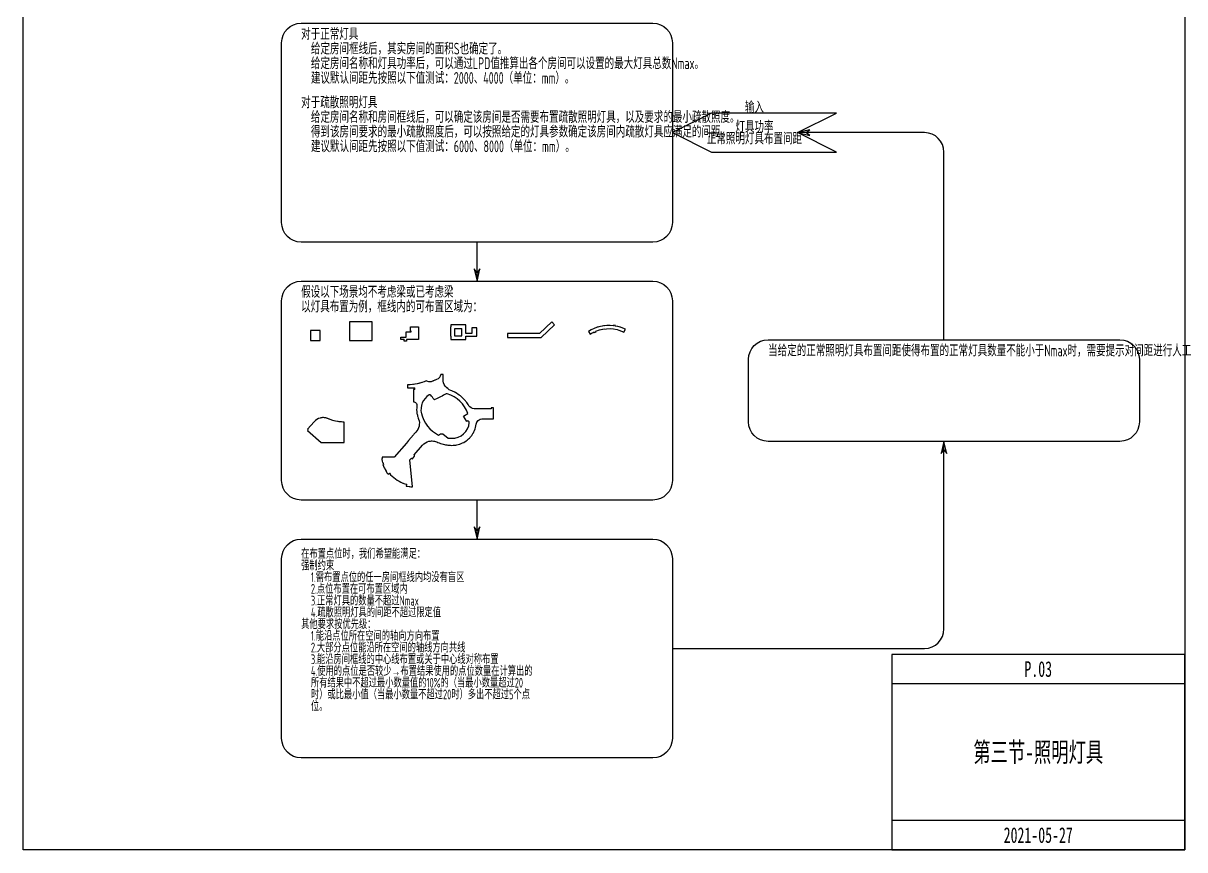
# Model space of a CAD drawing. Header units: millimetres. Extents: x -77018 to 517482, y 298785 to 1560285.
# Drawn here: x -77018 to 517482, y 298785 to 721785 of the extents above; entities that cross this region are included whole.
import ezdxf
from ezdxf.enums import TextEntityAlignment as Align

# ---------------------------------------------------------------- set-up
doc = ezdxf.new("R2010")
doc.units = ezdxf.units.MM
doc.header["$LTSCALE"] = 1000
for name, color, linetype in [('C-SHET-SHET', 144, 'Continuous'), ('E-UNIV-DIAG', 2, 'Continuous'), ('E-UNIV-NOTE', 6, 'Continuous'), ('可布置区域（吸顶）', 3, 'Continuous'), ('房间框线', 30, 'Continuous')]:
    doc.layers.add(name, color=color, linetype=linetype)
doc.styles.add('TH-STYLE1', font='Stfangso_0.ttf', dxfattribs={"width": 0.65})
doc.styles.add('TH-STYLE3', font='tssdeng.shx', dxfattribs={"width": 0.65, "bigfont": 'tssdchn.shx'})

msp = doc.modelspace()

# ---------------------------------------------------------------- linework, layer by layer
at = {"layer": 'C-SHET-SHET'}
for points in [[(-77017.97, 1560284.76), (517482.03, 1560284.76), (517482.03, 298784.76), (-77017.97, 298784.76)], [(367482.03, 298784.76), (517482.03, 298784.76), (517482.03, 398784.76), (367482.03, 398784.76)]]:
    msp.add_lwpolyline(points, close=True, dxfattribs=at)
for points in [[(517482.03, 383784.76), (367482.03, 383784.76)], [(517482.03, 313784.76), (367482.03, 313784.76)]]:
    msp.add_lwpolyline(points, dxfattribs=at)
at = {"layer": 'E-UNIV-DIAG'}
for points in [[(245232.03, 609784.76), (65232.03, 609784.76, -0.414213562), (55232.03, 619784.76), (55232.03, 711784.76, -0.414213562), (65232.03, 721784.76), (245232.03, 721784.76, -0.414213562), (255232.03, 711784.76), (255232.03, 619784.76, -0.414213562)], [(245232.03, 477784.76), (65232.03, 477784.76, -0.414213562), (55232.03, 487784.76), (55232.03, 579784.76, -0.414213562), (65232.03, 589784.76), (245232.03, 589784.76, -0.414213562), (255232.03, 579784.76), (255232.03, 487784.76, -0.414213562)], [(484232.03, 507784.76), (304232.03, 507784.76, -0.414213562), (294232.03, 517784.76), (294232.03, 549784.76, -0.414213562), (304232.03, 559784.76), (484232.03, 559784.76, -0.414213562), (494232.03, 549784.76), (494232.03, 517784.76, -0.414213562)], [(245232.03, 345784.76), (65232.03, 345784.76, -0.414213562), (55232.03, 355784.76), (55232.03, 447784.76, -0.414213562), (65232.03, 457784.76), (245232.03, 457784.76, -0.414213562), (255232.03, 447784.76), (255232.03, 355784.76, -0.414213562)]]:
    msp.add_lwpolyline(points, format="xyb", close=True, dxfattribs=at)
at = {"layer": 'E-UNIV-DIAG', "color": 3}
msp.add_lwpolyline([(275232.03, 655784.76), (339232.03, 655784.76), (319232.03, 665784.76), (339232.03, 675784.76), (275232.03, 675784.76), (255232.03, 665784.76)], close=True, dxfattribs=at)
at = {"layer": 'E-UNIV-DIAG'}
for points in [[(319232.03, 665784.76), (325508.27, 664284.76), (323508.27, 665784.76), (325508.27, 667284.76), (319232.03, 665784.76)], [(155232.03, 589784.76), (155232.03, 609784.76)], [(155232.03, 589784.76), (156732.03, 596061), (155232.03, 594061), (153732.03, 596061), (155232.03, 589784.76)], [(394232.03, 507784.76), (392732.03, 501508.51), (394232.03, 503508.51), (395732.03, 501508.51), (394232.03, 507784.76)], [(155232.03, 457784.76), (155232.03, 477784.76)], [(155232.03, 457784.76), (156732.03, 464061), (155232.03, 462061), (153732.03, 464061), (155232.03, 457784.76)]]:
    msp.add_lwpolyline(points, dxfattribs=at)
for points in [[(394232.03, 559784.76), (394232.03, 655784.76, 0.414213562), (384232.03, 665784.76), (319232.03, 665784.76)], [(255232.03, 401784.76), (384232.03, 401784.76, 0.414213562), (394232.03, 411784.76), (394232.03, 507784.76)]]:
    msp.add_lwpolyline(points, format="xyb", dxfattribs=at)
at = {"layer": '可布置区域（吸顶）', "const_width": 50}
for points in [[(101295.66, 568802.03), (90095.66, 568802.03), (90095.66, 559652.03), (101295.66, 559652.03)], [(125004.84, 566229.36), (125004.84, 560079.35), (119004.84, 560079.35), (119004.84, 559279.35), (118104.84, 559279.35), (118104.84, 560079.35), (116404.84, 560079.35), (116404.84, 560979.35), (119104.84, 560979.35), (119104.84, 563729.35), (121804.84, 563729.35), (121804.84, 564329.35), (121404.87, 564329.35), (121404.87, 566229.35)], [(149397.37, 560069.27), (149397.37, 561869.27), (154897.37, 561869.27), (154897.37, 565669.27), (152797.37, 565669.27), (152797.37, 562869.27), (149297.37, 562869.27), (149297.37, 567169.27), (141997.37, 567169.27), (141997.37, 566219.27), (141897.37, 566219.27), (141897.37, 561819.27), (141997.37, 561819.27), (141997.37, 560069.27)], [(147697.37, 561669.27), (147697.37, 565569.27), (143597.37, 565569.27), (143597.37, 564619.27), (143497.37, 564619.27), (143497.37, 563419.27), (143597.37, 563419.27), (143597.37, 561669.27)], [(193565.66, 568621.11), (187328.81, 562798.81), (170990.99, 562798.81), (170990.99, 561198.81), (187959.57, 561198.81), (194657.49, 567451.53)], [(70217.2, 559652.03), (74817.2, 559652.03), (74817.2, 564252.03), (70217.2, 564252.03)]]:
    msp.add_lwpolyline(points, close=True, dxfattribs=at)
for points in [[(215304.74, 564092.34), (215450.5, 563781.88), (215997.23, 564029.19), (215854.99, 564332.13, -0.212102622), (230359.54, 563986.31), (230884.81, 565065.32, 0.070031845), (225810.48, 566650.11), (225850, 566982.36), (225255.2, 567061.66), (225216.72, 566738.11, 0.175108674), (212555.81, 563969.34), (213205.91, 562960.61, -0.033395632)], [(106968.3, 499499.43), (106968.31, 498749.48), (106753.56, 498749.48), (106775.75, 498537.63), (106906.01, 497665.78), (107008.68, 497171.23), (107192.58, 497214.86), (107551.35, 495840.87), (107370.13, 495788.05), (107586.74, 495116.55), (107844.22, 494460.53), (107932.24, 494497.92, 0.059951782), (109745.14, 491258.27), (110400.56, 491782.9), (111156.05, 490869.89, 0.126557957), (118399.03, 486261.33), (118760.83, 486169.27), (118768.14, 486200.71), (119449.99, 486042.35), (119227.71, 485085.32), (119624.73, 485004.88), (120495.82, 484878.79), (121393.52, 484801.3), (121919.79, 484784.91), (120720.05, 498432.27), (121663.08, 499525.08), (122117.33, 499133.08), (123068.44, 500235.25), (123068.44, 500539.72), (122764.79, 500801.76), (127249.25, 505998.45, -0.152021144), (130477.9, 508009.65, -0.072967074), (132324.8, 508213.06, -0.095966598), (134696.5, 507664.42, 0.034470114), (137242.74, 506735.65, 0.033817269), (139892.13, 506161.97, 0.022950863), (141665.81, 505984.48, 0.026844083), (143058.86, 505971.87, 0.036888367), (144817, 506180.96, 0.063254514), (147769.77, 507154.41, 0.055680586), (150057.13, 508575.89, 0.040683964), (151525.78, 509940.27, 0.036628578), (152622.1, 511330.8, 0.014108749), (153001.96, 511928.43, 0.03662859), (153795.62, 513511.34, 0.063674577), (154619.2, 516553.85, -0.373664358), (157988.37, 519499.43), (163418.44, 519499.43), (163418.44, 524749.43), (162718.44, 524749.43), (162718.44, 524299.43), (153815.42, 524299.43, -0.263529203), (150898.7, 525951.44, 0.034531757), (149440.2, 528042.03, 0.024331231), (148257, 529372.6, 0.081947128), (143412.97, 532917.65, 0.024331231), (141786.88, 533643.03, -0.307447273), (137668.44, 539620.47), (137668.44, 541899.43), (136870.71, 541899.43, -0.235006875), (134618.09, 539236.91), (132618.09, 538374.85, -0.225770469), (129256.32, 538499.74, -0.105146381), (119918.44, 536547.85), (119918.44, 535349.43), (123468.44, 535349.43), (123468.44, 534149.43), (122868.44, 534149.43), (122868.44, 528244.09, -0.440974856), (124693.09, 525909.1, 0.086633803), (124714.03, 522105.5, 0.033564408), (125142.06, 520396.77, 0.008192837), (125536.96, 519239.84, -0.290445672), (123990.63, 512325.37, 0.03686388), (122829.46, 510978.95), (120395.27, 508158.15), (119219.29, 506795.4), (112923.26, 499499.43)], [(137627, 511512.59), (140437.94, 509316.45, 0.026613499), (142197.88, 509163.98, 0.404993096), (151496.62, 517478.51, 0.625617876), (150122.83, 518272.98), (148639.22, 520647.26), (150778.36, 521983.94, 0.236692038), (140063.11, 532340.67, 0.196520459), (139422.14, 532286.35, -0.000160731), (133630.6, 529327.58, -0.358308857), (133444.33, 529368.47, -0.000187057), (131731.88, 531546.99, 0.381789356), (130616.71, 531744.81, 0.320902462), (126563.59, 522047.65, 0.22922884), (135605.66, 510769.88, -0.199962635)], [(68787.47, 513984.75), (69128.15, 513690.76), (68803.21, 513314.2), (75557.11, 507485.96), (86995.56, 507485.96), (86995.56, 517497.3, -0.017678593), (85949.46, 517522.49, -0.020165528), (84142.37, 517703.37, -0.070822888), (78779.4, 519254.21, 0.097129433), (76659.75, 519748.85, 0.072777057), (74928.13, 519558.13, 0.153489639), (72030.97, 517743.39)]]:
    msp.add_lwpolyline(points, format="xyb", close=True, dxfattribs=at)
at = {"layer": '房间框线'}
for points in [[(101495.66, 569002.03), (89895.66, 569002.03), (89895.66, 559452.03), (101495.66, 559452.03)], [(149597.37, 559869.27), (149597.37, 561669.27), (155097.37, 561669.27), (155097.37, 565869.27), (152597.37, 565869.27), (152597.37, 563069.27), (149497.37, 563069.27), (149497.37, 567369.27), (141797.37, 567369.27), (141797.37, 566419.27), (141697.37, 566419.27), (141697.37, 561619.27), (141797.37, 561619.27), (141797.37, 559869.27)], [(147497.37, 561869.27), (147497.37, 565369.27), (143797.37, 565369.27), (143797.37, 564419.27), (143697.37, 564419.27), (143697.37, 563619.27), (143797.37, 563619.27), (143797.37, 561869.27)], [(193575.37, 568903.78), (187249.97, 562998.81), (170790.99, 562998.81), (170790.99, 560998.81), (188038.41, 560998.81), (194940.17, 567441.82)], [(70017.2, 559452.03), (75017.2, 559452.03), (75017.2, 564452.03), (70017.2, 564452.03)]]:
    msp.add_lwpolyline(points, close=True, dxfattribs=at)
msp.add_lwpolyline([(125204.84, 566429.35), (125204.84, 559879.35), (119204.84, 559879.35), (119204.84, 559079.35), (117904.84, 559079.35), (117904.84, 559879.35), (116204.84, 559879.35), (116204.84, 561179.35), (118904.84, 561179.35), (118904.84, 563929.35), (121604.84, 563929.35), (121604.84, 564129.35), (121204.87, 564129.35), (121204.87, 566429.35), (125204.84, 566429.36)], dxfattribs=at)
msp.add_lwpolyline([(215208.22, 563827.31), (215353.26, 563518.39), (216264.48, 563930.57), (216125.45, 564226.67, -0.211933231), (230452.32, 563719.95), (231152.64, 565158.54, 0.070172183), (226031.56, 566815.5), (226071.89, 567154.55), (225080.56, 567286.71), (225041.93, 566961.88, 0.175101834), (212278.78, 564029.98), (213145.54, 562685.09, -0.033395632), (215208.22, 563827.31, 0.033395632)], format="xyb", dxfattribs=at)
for points in [[(106768.29, 499699.43), (106768.31, 498949.48), (106531.51, 498949.48), (106577.3, 498512.42), (106709.04, 497630.65), (106854.68, 496929.13), (107048.47, 496975.11), (107308.71, 495978.47), (107116.62, 495922.47), (107398.3, 495049.25), (107729.51, 494205.37), (107733.42, 494196.17), (107825.47, 494235.26, 0.060061963), (109707.86, 490972.26), (110371.92, 491503.8), (111005.85, 490737.69, 0.126743345), (118343.35, 486069.12), (118903.97, 485926.47), (118909.47, 485925.19), (118917.7, 485960.65), (119209.92, 485892.78), (118986.35, 484930.15), (119590.52, 484807.75), (120472.88, 484680.02), (121381.8, 484601.57), (122138.76, 484577.99), (120926.68, 498365.6), (121683.83, 499243), (122138.08, 498851), (123268.44, 500160.89), (123268.44, 500631.31), (123046.87, 500822.51), (127400.66, 505867.78, -0.152021144), (130528.42, 507816.13, -0.072967074), (132317.61, 508013.19, -0.095966598), (134615.19, 507481.69, 0.034470114), (137187.31, 506543.49, 0.033817269), (139863.11, 505964.09, 0.022939562), (141654.16, 505784.81, 0.026827212), (143067.78, 505772.07, 0.036888367), (144855.18, 505984.64, 0.063254514), (147855.83, 506973.87, 0.055680586), (150180.9, 508418.79, 0.040683964), (151673.36, 509805.29, 0.036628578), (152787.8, 511218.8, 0.014108749), (153173.71, 511825.95, 0.03662859), (153980.48, 513435.02, 0.063674577), (154817.32, 516526.5, -0.373636224), (157988.69, 519299.43), (163618.44, 519299.43), (163618.44, 524949.43), (162518.44, 524949.43), (162518.44, 524499.43), (153815.42, 524499.43, -0.263529203), (151070.23, 526054.28, 0.034531757), (149595.94, 528167.51, 0.024331231), (148399.82, 529512.61, 0.081947128), (143503.24, 533096.12, 0.024331231), (141859.38, 533829.43, -0.307417986), (137868.44, 539621.15), (137868.44, 542099.43), (136710.46, 542099.43, -0.246120268), (134538.93, 539420.57), (132538.93, 538558.52, -0.232535743), (129264.8, 538722.32, -0.108464558), (119718.44, 536749.43), (119718.44, 535149.43), (123268.44, 535149.43), (123268.44, 534349.43), (122668.44, 534349.43), (122668.44, 528049.43, -0.471872406), (124495.88, 525942.41, 0.086633803), (124517.2, 522070.02, 0.033564408), (124951.75, 520335.27, 0.008192837), (125348.77, 519172.14, -0.290445672), (123849.21, 512466.78, 0.036712269), (122673.23, 511104.03), (120243.85, 508288.82), (119067.87, 506926.07), (112831.68, 499699.43)], [(137700.55, 511708.93), (140518.7, 509507.15, 0.025809068), (142205.21, 509363.85, 0.405015708), (151297.13, 517492.82, 0.630813976), (150226.35, 518101.46, -0.025087001), (150059.37, 517997.13), (148363.63, 520710.88), (150535.96, 522068.3, 0.234123038), (140003.33, 532149.82, 0.196520459), (139513.19, 532108.28, -0.000160731), (133721.53, 529149.44, -0.358308857), (133287.14, 529244.81, -0.000187057), (131574.6, 531423.45, 0.381789356), (130721.91, 531574.71, 0.320902462), (126758.54, 522092.3, 0.227112064), (135572.73, 511007.65, -0.193706044)], [(68505.39, 513964), (68846.07, 513670.01), (68521.13, 513293.45), (75482.75, 507285.96), (87195.56, 507285.96), (87195.56, 517700.96, -0.021143232), (85961.34, 517722.14, -0.020165528), (84170.29, 517901.41, -0.070822888), (78861.48, 519436.59, 0.097129433), (76666.87, 519948.72, 0.072777057), (74877.69, 519751.66, 0.15346618), (71879.2, 517873.65)]]:
    msp.add_lwpolyline(points, format="xyb", close=True, dxfattribs=at)

# ---------------------------------------------------------------- texts
at = {"layer": 'E-UNIV-NOTE', "style": 'TH-STYLE3', "width": 0.65}
for s, height, p in [('对于正常灯具', 6000, (65232.03, 716284.76)), ('给定房间框线后，其实房间的面积S也确定了。', 6000, (70232.03, 708784.76)), ('给定房间名称和灯具功率后，可以通过LPD值推算出各个房间可以设置的最大灯具总数Nmax。', 6000, (70232.03, 701284.76)), ('建议默认间距先按照以下值测试：2000、4000（单位：mm）。', 6000, (70232.03, 693784.76)), ('对于疏散照明灯具', 6000, (65232.03, 681284.76)), ('给定房间名称和房间框线后，可以确定该房间是否需要布置疏散照明灯具，以及要求的最小疏散照度。', 6000, (70232.03, 673784.76)), ('得到该房间要求的最小疏散照度后，可以按照给定的灯具参数确定该房间内疏散灯具应满足的间距。', 6000, (70232.03, 666284.76)), ('建议默认间距先按照以下值测试：6000、8000（单位：mm）。', 6000, (70232.03, 658784.76)), ('假设以下场景均不考虑梁或已考虑梁', 6000, (65232.03, 584284.76)), ('以灯具布置为例，框线内的可布置区域为：', 6000, (65232.03, 576784.76)), ('当给定的正常照明灯具布置间距使得布置的正常灯具数量不能小于Nmax时，需要提示对间距进行人工调整。', 6000, (304232.03, 554284.76)), ('在布置点位时，我们希望能满足：', 5000, (65232.03, 450284.76)), ('强制约束', 5000, (65232.03, 444284.76)), ('1.需布置点位的任一房间框线内均没有盲区', 5000, (70232.03, 438284.76)), ('2.点位布置在可布置区域内', 5000, (70232.03, 432284.76)), ('3.正常灯具的数量不超过Nmax', 5000, (70232.03, 426284.76)), ('4.疏散照明灯具的间距不超过限定值', 5000, (70232.03, 420284.76)), ('其他要求按优先级：', 5000, (65232.03, 414284.76)), ('1.能沿点位所在空间的轴向方向布置', 5000, (70232.03, 408284.76)), ('2.大部分点位能沿所在空间的轴线方向共线', 5000, (70232.03, 402284.76)), ('3.能沿房间框线的中心线布置或关于中心线对称布置', 5000, (70232.03, 396284.76)), ('4.使用的点位是否较少→布置结果使用的点位数量在计算出的', 5000, (70232.03, 390284.76)), ('所有结果中不超过最小数量值的10%%%的（当最小数量超过20', 5000, (70232.03, 384284.76)), ('时）或比最小值（当最小数量不超过20时）多出不超过5个点', 5000, (70232.03, 378284.76)), ('位。', 5000, (70232.03, 372284.76))]:
    msp.add_text(s, height=height, dxfattribs=at).set_placement(p, align=Align.MIDDLE_LEFT)
at = {"layer": 'E-UNIV-NOTE', "width": 0.65}
for s, height, style, p in [('输入', 6000, 'TH-STYLE3', (297232.03, 678784.76)), ('灯具功率', 6000, 'TH-STYLE3', (297232.03, 668784.76)), ('正常照明灯具布置间距', 6000, 'TH-STYLE3', (297232.03, 662784.76)), ('P.03', 8000, 'TH-STYLE1', (442482.03, 391284.76)), ('第三节-照明灯具', 10000, 'TH-STYLE1', (442482.03, 348784.76)), ('2021-05-27', 8000, 'TH-STYLE1', (442482.03, 306284.76))]:
    msp.add_text(s, height=height, dxfattribs=dict(at, style=style)).set_placement(p, align=Align.MIDDLE_CENTER)

doc.saveas('drawing.dxf')
